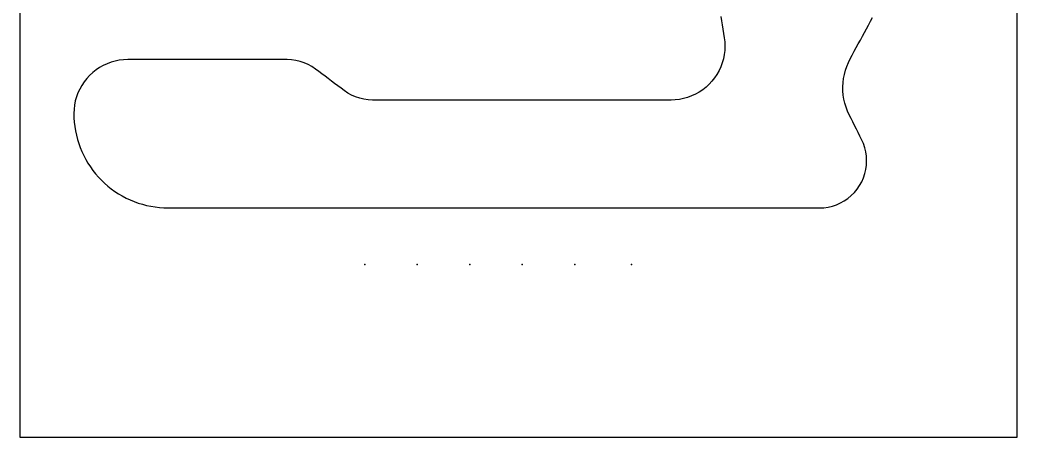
# Model space of a CAD drawing. Header units: millimetres. Extents: x 180000 to 328000, y 0 to 160000.
# Drawn here: x 180000 to 328000, y 0 to 61887 of the extents above; entities that cross this region are included whole.
import ezdxf

# ---------------------------------------------------------------- set-up
doc = ezdxf.new("R2010")
doc.units = ezdxf.units.MM
for name, color, linetype in [('CVS2_GUIDES', 2, 'Continuous'), ('FLOOR', 8, 'Continuous'), ('LOWER', 4, 'Continuous'), ('MIDDLE', 30, 'Continuous')]:
    doc.layers.add(name, color=color, linetype=linetype)

msp = doc.modelspace()

# ---------------------------------------------------------------- linework, layer by layer
at = {"layer": 'CVS2_GUIDES'}
for p in [(231197, 25600, 470), (238983, 25600, 470), (246768, 25600, 470), (254554, 25600, 470), (262340, 25600, 470), (270775, 25600, 470)]:
    msp.add_point(p, dxfattribs=at)
at = {"layer": 'FLOOR'}
msp.add_lwpolyline([(180000, 0), (328000, 0), (328000, 160000), (180000, 160000)], close=True, dxfattribs=at)
at = {"layer": 'LOWER'}
for p, q in [((306248, 61689, 350), (306550, 62246, 350)), ((305645, 60575, 350), (305947, 61132, 350)), ((305947, 61132, 350), (306248, 61689, 350)), ((304740, 58905, 350), (305042, 59462, 350)), ((305042, 59462, 350), (305343, 60018, 350)), ((305343, 60018, 350), (305645, 60575, 350)), ((303835, 57234, 350), (304137, 57791, 350)), ((304137, 57791, 350), (304438, 58348, 350)), ((304438, 58348, 350), (304740, 58905, 350)), ((303232, 56120, 350), (303533, 56677, 350)), ((303533, 56677, 350), (303835, 57234, 350)), ((191820, 54821, 350), (191298, 54472, 350)), ((192368, 55128, 350), (191820, 54821, 350)), ((192939, 55391, 350), (192368, 55128, 350)), ((193528, 55608, 350), (192939, 55391, 350)), ((194132, 55779, 350), (193528, 55608, 350)), ((194749, 55902, 350), (194132, 55779, 350)), ((195372, 55975, 350), (194749, 55902, 350)), ((196000, 56000, 350), (195372, 55975, 350)), ((196640, 56000, 350), (196000, 56000, 350)), ((197279, 56000, 350), (196640, 56000, 350)), ((197919, 56000, 350), (197279, 56000, 350)), ((198559, 56000, 350), (197919, 56000, 350)), ((199198, 56000, 350), (198559, 56000, 350)), ((199838, 56000, 350), (199198, 56000, 350)), ((200477, 56000, 350), (199838, 56000, 350)), ((201117, 56000, 350), (200477, 56000, 350)), ((201757, 56000, 350), (201117, 56000, 350)), ((202396, 56000, 350), (201757, 56000, 350)), ((203036, 56000, 350), (202396, 56000, 350)), ((203676, 56000, 350), (203036, 56000, 350)), ((204315, 56000, 350), (203676, 56000, 350)), ((204955, 56000, 350), (204315, 56000, 350)), ((205595, 56000, 350), (204955, 56000, 350)), ((206234, 56000, 350), (205595, 56000, 350)), ((206874, 56000, 350), (206234, 56000, 350)), ((207514, 56000, 350), (206874, 56000, 350)), ((208153, 56000, 350), (207514, 56000, 350)), ((208793, 56000, 350), (208153, 56000, 350)), ((209432, 56000, 350), (208793, 56000, 350)), ((210072, 56000, 350), (209432, 56000, 350)), ((210712, 56000, 350), (210072, 56000, 350)), ((211351, 56000, 350), (210712, 56000, 350)), ((211991, 56000, 350), (211351, 56000, 350)), ((212631, 56000, 350), (211991, 56000, 350)), ((213270, 56000, 350), (212631, 56000, 350)), ((213910, 56000, 350), (213270, 56000, 350)), ((214550, 56000, 350), (213910, 56000, 350)), ((215189, 56000, 350), (214550, 56000, 350)), ((215829, 56000, 350), (215189, 56000, 350)), ((216468, 56000, 350), (215829, 56000, 350)), ((217108, 56000, 350), (216468, 56000, 350)), ((217748, 56000, 350), (217108, 56000, 350)), ((218387, 56000, 350), (217748, 56000, 350)), ((219027, 56000, 350), (218387, 56000, 350)), ((219667, 56000, 350), (219027, 56000, 350)), ((220309, 55970, 350), (219667, 56000, 350)), ((220946, 55882, 350), (220309, 55970, 350)), ((221573, 55735, 350), (220946, 55882, 350)), ((222183, 55532, 350), (221573, 55735, 350)), ((222772, 55273, 350), (222183, 55532, 350)), ((223335, 54962, 350), (222772, 55273, 350)), ((223867, 54600, 350), (223335, 54962, 350)), ((302523, 54413, 350), (302720, 54998, 350)), ((302720, 54998, 350), (302957, 55568, 350)), ((302957, 55568, 350), (303232, 56120, 350)), ((190343, 53657, 350), (189917, 53196, 350)), ((190804, 54083, 350), (190343, 53657, 350)), ((191298, 54472, 350), (190804, 54083, 350)), ((224341, 54244, 350), (223867, 54600, 350)), ((224815, 53889, 350), (224341, 54244, 350)), ((225289, 53533, 350), (224815, 53889, 350)), ((225763, 53178, 350), (225289, 53533, 350)), ((302251, 53210, 350), (302367, 53816, 350)), ((302367, 53816, 350), (302523, 54413, 350)), ((189179, 52180, 350), (188872, 51632, 350)), ((189528, 52702, 350), (189179, 52180, 350)), ((189917, 53196, 350), (189528, 52702, 350)), ((226237, 52822, 350), (225763, 53178, 350)), ((226711, 52467, 350), (226237, 52822, 350)), ((227185, 52111, 350), (226711, 52467, 350)), ((227659, 51756, 350), (227185, 52111, 350)), ((302147, 51981, 350), (302178, 52597, 350)), ((302158, 51364, 350), (302147, 51981, 350)), ((302178, 52597, 350), (302251, 53210, 350)), ((188392, 50472, 350), (188221, 49868, 350)), ((188609, 51061, 350), (188392, 50472, 350)), ((188872, 51632, 350), (188609, 51061, 350)), ((228133, 51400, 350), (227659, 51756, 350)), ((228665, 51038, 350), (228133, 51400, 350)), ((229228, 50727, 350), (228665, 51038, 350)), ((229817, 50468, 350), (229228, 50727, 350)), ((230427, 50265, 350), (229817, 50468, 350)), ((302211, 50749, 350), (302158, 51364, 350)), ((302306, 50140, 350), (302211, 50749, 350)), ((188098, 49251, 350), (188025, 48628, 350)), ((188221, 49868, 350), (188098, 49251, 350)), ((231054, 50118, 350), (230427, 50265, 350)), ((231691, 50030, 350), (231054, 50118, 350)), ((232333, 50000, 350), (231691, 50030, 350)), ((232975, 50000, 351), (232333, 50000, 350)), ((233618, 50000, 353), (232975, 50000, 351)), ((234260, 50000, 356), (233618, 50000, 353)), ((234902, 50000, 360), (234260, 50000, 356)), ((235544, 50000, 366), (234902, 50000, 360)), ((236186, 50000, 372), (235544, 50000, 366)), ((236828, 50000, 380), (236186, 50000, 372)), ((237470, 50000, 390), (236828, 50000, 380)), ((238112, 50000, 400), (237470, 50000, 390)), ((238754, 50000, 412), (238112, 50000, 400)), ((239396, 50000, 424), (238754, 50000, 412)), ((240038, 50000, 438), (239396, 50000, 424)), ((240681, 50000, 453), (240038, 50000, 438)), ((241323, 50000, 469), (240681, 50000, 453)), ((241965, 50000, 486), (241323, 50000, 469)), ((242607, 50000, 504), (241965, 50000, 486)), ((243249, 50000, 524), (242607, 50000, 504)), ((243891, 50000, 544), (243249, 50000, 524)), ((244533, 50000, 565), (243891, 50000, 544)), ((245175, 50000, 588), (244533, 50000, 565)), ((245817, 50000, 611), (245175, 50000, 588)), ((246459, 50000, 636), (245817, 50000, 611)), ((247101, 50000, 661), (246459, 50000, 636)), ((247744, 50000, 687), (247101, 50000, 661)), ((248386, 50000, 715), (247744, 50000, 687)), ((249028, 50000, 743), (248386, 50000, 715)), ((249670, 50000, 772), (249028, 50000, 743)), ((250312, 50000, 802), (249670, 50000, 772)), ((250954, 50000, 834), (250312, 50000, 802)), ((251596, 50000, 866), (250954, 50000, 834)), ((252238, 50000, 898), (251596, 50000, 866)), ((252880, 50000, 932), (252238, 50000, 898)), ((253522, 50000, 967), (252880, 50000, 932)), ((254164, 50000, 1002), (253522, 50000, 967)), ((254807, 50000, 1039), (254164, 50000, 1002)), ((255449, 50000, 1076), (254807, 50000, 1039)), ((256091, 50000, 1114), (255449, 50000, 1076)), ((256733, 50000, 1153), (256091, 50000, 1114)), ((257375, 50000, 1192), (256733, 50000, 1153)), ((258017, 50000, 1232), (257375, 50000, 1192)), ((258659, 50000, 1274), (258017, 50000, 1232)), ((259301, 50000, 1315), (258659, 50000, 1274)), ((259943, 50000, 1358), (259301, 50000, 1315)), ((260585, 50000, 1401), (259943, 50000, 1358)), ((261228, 50000, 1445), (260585, 50000, 1401)), ((261870, 50000, 1490), (261228, 50000, 1445)), ((262512, 50000, 1535), (261870, 50000, 1490)), ((263154, 50000, 1581), (262512, 50000, 1535)), ((263796, 50000, 1628), (263154, 50000, 1581)), ((264438, 50000, 1675), (263796, 50000, 1628)), ((265080, 50000, 1723), (264438, 50000, 1675)), ((265722, 50000, 1772), (265080, 50000, 1723)), ((266364, 50000, 1821), (265722, 50000, 1772)), ((267006, 50000, 1871), (266364, 50000, 1821)), ((267648, 50000, 1921), (267006, 50000, 1871)), ((268291, 50000, 1972), (267648, 50000, 1921)), ((268933, 50000, 2024), (268291, 50000, 1972)), ((269575, 50000, 2076), (268933, 50000, 2024)), ((270217, 50000, 2129), (269575, 50000, 2076)), ((270859, 50000, 2182), (270217, 50000, 2129)), ((271501, 50000, 2235), (270859, 50000, 2182)), ((272143, 50000, 2290), (271501, 50000, 2235)), ((272785, 50000, 2344), (272143, 50000, 2290)), ((273427, 50000, 2399), (272785, 50000, 2344)), ((302443, 49538, 350), (302306, 50140, 350)), ((302621, 48947, 350), (302443, 49538, 350)), ((302839, 48370, 350), (302621, 48947, 350)), ((188025, 48628, 350), (188000, 48000, 350)), ((188000, 48000, 350), (188015, 47353, 350)), ((303096, 47809, 350), (302839, 48370, 350)), ((303358, 47283, 350), (303096, 47809, 350)), ((188015, 47353, 350), (188060, 46708, 350)), ((188060, 46708, 350), (188134, 46066, 350)), ((188134, 46066, 350), (188238, 45428, 350)), ((303621, 46758, 350), (303358, 47283, 350)), ((303884, 46232, 350), (303621, 46758, 350)), ((304147, 45707, 350), (303884, 46232, 350)), ((188238, 45428, 350), (188372, 44795, 350)), ((188372, 44795, 350), (188534, 44169, 350)), ((304409, 45181, 350), (304147, 45707, 350)), ((304672, 44656, 350), (304409, 45181, 350)), ((304935, 44130, 350), (304672, 44656, 350)), ((188534, 44169, 350), (188726, 43551, 350)), ((188726, 43551, 350), (188945, 42943, 350)), ((188945, 42943, 350), (189193, 42345, 350)), ((305197, 43539, 350), (304935, 44130, 350)), ((305404, 42926, 350), (305197, 43539, 350)), ((305553, 42296, 350), (305404, 42926, 350)), ((189193, 42345, 350), (189468, 41760, 350)), ((189468, 41760, 350), (189769, 41188, 350)), ((305643, 41655, 350), (305553, 42296, 350)), ((305674, 41009, 350), (305643, 41655, 350)), ((189769, 41188, 350), (190097, 40630, 350)), ((190097, 40630, 350), (190450, 40088, 350)), ((190450, 40088, 350), (190828, 39563, 350)), ((305556, 39721, 350), (305645, 40362, 350)), ((305645, 40362, 350), (305674, 41009, 350)), ((190828, 39563, 350), (191229, 39056, 350)), ((191229, 39056, 350), (191654, 38568, 350)), ((191654, 38568, 350), (192101, 38101, 350)), ((305204, 38478, 350), (305409, 39091, 350)), ((305409, 39091, 350), (305556, 39721, 350)), ((192101, 38101, 350), (192568, 37654, 350)), ((192568, 37654, 350), (193056, 37229, 350)), ((193056, 37229, 350), (193563, 36828, 350)), ((304263, 36786, 350), (304628, 37320, 350)), ((304628, 37320, 350), (304943, 37885, 350)), ((304943, 37885, 350), (305204, 38478, 350)), ((193563, 36828, 350), (194088, 36450, 350)), ((194088, 36450, 350), (194630, 36097, 350)), ((194630, 36097, 350), (195188, 35769, 350)), ((195188, 35769, 350), (195760, 35468, 350)), ((302895, 35416, 350), (303393, 35830, 350)), ((303393, 35830, 350), (303850, 36288, 350)), ((303850, 36288, 350), (304263, 36786, 350)), ((195760, 35468, 350), (196345, 35193, 350)), ((196345, 35193, 350), (196943, 34945, 350)), ((196943, 34945, 350), (197551, 34726, 350)), ((197551, 34726, 350), (198169, 34534, 350)), ((198169, 34534, 350), (198795, 34372, 350)), ((198795, 34372, 350), (199428, 34238, 350)), ((199428, 34238, 350), (200066, 34134, 350)), ((200066, 34134, 350), (200708, 34060, 350)), ((200708, 34060, 350), (201353, 34015, 350)), ((299320, 34030, 350), (299961, 34119, 350)), ((299961, 34119, 350), (300591, 34268, 350)), ((300591, 34268, 350), (301204, 34473, 350)), ((301204, 34473, 350), (301796, 34735, 350)), ((301796, 34735, 350), (302361, 35050, 350)), ((302361, 35050, 350), (302895, 35416, 350)), ((201353, 34015, 350), (202000, 34000, 350)), ((202000, 34000, 350), (202649, 34000, 350)), ((202649, 34000, 350), (203298, 34000, 350)), ((203298, 34000, 350), (203946, 34000, 350)), ((203946, 34000, 350), (204595, 34000, 350)), ((204595, 34000, 350), (205244, 34000, 350)), ((205244, 34000, 350), (205893, 34000, 350)), ((205893, 34000, 350), (206542, 34000, 350)), ((206542, 34000, 350), (207191, 34000, 350)), ((207191, 34000, 350), (207839, 34000, 350)), ((207839, 34000, 350), (208488, 34000, 350)), ((208488, 34000, 350), (209137, 34000, 350)), ((209137, 34000, 350), (209786, 34000, 350)), ((209786, 34000, 350), (210435, 34000, 350)), ((210435, 34000, 350), (211083, 34000, 350)), ((211083, 34000, 350), (211732, 34000, 350)), ((211732, 34000, 350), (212381, 34000, 350)), ((212381, 34000, 350), (213030, 34000, 350)), ((213030, 34000, 350), (213679, 34000, 350)), ((213679, 34000, 350), (214328, 34000, 350)), ((214328, 34000, 350), (214976, 34000, 350)), ((214976, 34000, 350), (215625, 34000, 350)), ((215625, 34000, 350), (216274, 34000, 350)), ((216274, 34000, 350), (216923, 34000, 350)), ((216923, 34000, 350), (217572, 34000, 350)), ((217572, 34000, 350), (218220, 34000, 350)), ((218220, 34000, 350), (218869, 34000, 350)), ((218869, 34000, 350), (219518, 34000, 350)), ((219518, 34000, 350), (220167, 34000, 350)), ((220167, 34000, 350), (220816, 34000, 350)), ((220816, 34000, 350), (221465, 34000, 350)), ((221465, 34000, 350), (222113, 34000, 350)), ((222113, 34000, 350), (222762, 34000, 350)), ((222762, 34000, 350), (223411, 34000, 350)), ((223411, 34000, 350), (224060, 34000, 350)), ((224060, 34000, 350), (224709, 34000, 350)), ((224709, 34000, 350), (225357, 34000, 350)), ((225357, 34000, 350), (226006, 34000, 350)), ((226006, 34000, 350), (226655, 34000, 350)), ((226655, 34000, 350), (227304, 34000, 350)), ((227304, 34000, 350), (227953, 34000, 350)), ((227953, 34000, 350), (228602, 34000, 350)), ((228602, 34000, 350), (229250, 34000, 350)), ((229250, 34000, 350), (229899, 34000, 350)), ((229899, 34000, 350), (230548, 34000, 350)), ((230548, 34000, 350), (231197, 34000, 350)), ((231197, 34000, 350), (231846, 34000, 350)), ((231846, 34000, 350), (232494, 34000, 350)), ((232494, 34000, 350), (233143, 34000, 350)), ((233143, 34000, 350), (233792, 34000, 350)), ((233792, 34000, 350), (234441, 34000, 350)), ((234441, 34000, 350), (235090, 34000, 350)), ((235090, 34000, 350), (235738, 34000, 350)), ((235738, 34000, 350), (236387, 34000, 350)), ((236387, 34000, 350), (237036, 34000, 350)), ((237036, 34000, 350), (237685, 34000, 350)), ((237685, 34000, 350), (238334, 34000, 350)), ((238334, 34000, 350), (238983, 34000, 350)), ((238983, 34000, 350), (239631, 34000, 350)), ((239631, 34000, 350), (240280, 34000, 350)), ((240280, 34000, 350), (240929, 34000, 350)), ((240929, 34000, 350), (241578, 34000, 350)), ((241578, 34000, 350), (242227, 34000, 350)), ((242227, 34000, 350), (242875, 34000, 350)), ((242875, 34000, 350), (243524, 34000, 350)), ((243524, 34000, 350), (244173, 34000, 350)), ((244173, 34000, 350), (244822, 34000, 350)), ((244822, 34000, 350), (245471, 34000, 350)), ((245471, 34000, 350), (246120, 34000, 350)), ((246120, 34000, 350), (246768, 34000, 350)), ((246768, 34000, 350), (247417, 34000, 350)), ((247417, 34000, 350), (248066, 34000, 350)), ((248066, 34000, 350), (248715, 34000, 350)), ((248715, 34000, 350), (249364, 34000, 350)), ((249364, 34000, 350), (250012, 34000, 350)), ((250012, 34000, 350), (250661, 34000, 350)), ((250661, 34000, 350), (251310, 34000, 350)), ((251310, 34000, 350), (251959, 34000, 350)), ((251959, 34000, 350), (252608, 34000, 350)), ((252608, 34000, 350), (253257, 34000, 350)), ((253257, 34000, 350), (253905, 34000, 350)), ((253905, 34000, 350), (254554, 34000, 350)), ((254554, 34000, 350), (255203, 34000, 350)), ((255203, 34000, 350), (255852, 34000, 350)), ((255852, 34000, 350), (256501, 34000, 350)), ((256501, 34000, 350), (257149, 34000, 350)), ((257149, 34000, 350), (257798, 34000, 350)), ((257798, 34000, 350), (258447, 34000, 350)), ((258447, 34000, 350), (259096, 34000, 350)), ((259096, 34000, 350), (259745, 34000, 350)), ((259745, 34000, 350), (260394, 34000, 350)), ((260394, 34000, 350), (261042, 34000, 350)), ((261042, 34000, 350), (261691, 34000, 350)), ((261691, 34000, 350), (262340, 34000, 350)), ((262340, 34000, 350), (262989, 34000, 350)), ((262989, 34000, 350), (263638, 34000, 350)), ((263638, 34000, 350), (264286, 34000, 350)), ((264286, 34000, 350), (264935, 34000, 350)), ((264935, 34000, 350), (265584, 34000, 350)), ((265584, 34000, 350), (266233, 34000, 350)), ((266233, 34000, 350), (266882, 34000, 350)), ((266882, 34000, 350), (267531, 34000, 350)), ((267531, 34000, 350), (268179, 34000, 350)), ((268179, 34000, 350), (268828, 34000, 350)), ((268828, 34000, 350), (269477, 34000, 350)), ((269477, 34000, 350), (270126, 34000, 350)), ((270126, 34000, 350), (270775, 34000, 350)), ((270775, 34000, 350), (271423, 34000, 350)), ((271423, 34000, 350), (272072, 34000, 350)), ((272072, 34000, 350), (272721, 34000, 350)), ((272721, 34000, 350), (273370, 34000, 350)), ((273370, 34000, 350), (274019, 34000, 350)), ((274019, 34000, 350), (274668, 34000, 350)), ((274668, 34000, 350), (275316, 34000, 350)), ((275316, 34000, 350), (275965, 34000, 350)), ((275965, 34000, 350), (276614, 34000, 350)), ((276614, 34000, 350), (277263, 34000, 350)), ((277263, 34000, 350), (277912, 34000, 350)), ((277912, 34000, 350), (278560, 34000, 350)), ((278560, 34000, 350), (279209, 34000, 350)), ((279209, 34000, 350), (279858, 34000, 350)), ((279858, 34000, 350), (280507, 34000, 350)), ((280507, 34000, 350), (281156, 34000, 350)), ((281156, 34000, 350), (281805, 34000, 350)), ((281805, 34000, 350), (282453, 34000, 350)), ((282453, 34000, 350), (283102, 34000, 350)), ((283102, 34000, 350), (283751, 34000, 350)), ((283751, 34000, 350), (284400, 34000, 350)), ((284400, 34000, 350), (285049, 34000, 350)), ((285049, 34000, 350), (285697, 34000, 350)), ((285697, 34000, 350), (286346, 34000, 350)), ((286346, 34000, 350), (286995, 34000, 350)), ((286995, 34000, 350), (287644, 34000, 350)), ((287644, 34000, 350), (288293, 34000, 350)), ((288293, 34000, 350), (288942, 34000, 350)), ((288942, 34000, 350), (289590, 34000, 350)), ((289590, 34000, 350), (290239, 34000, 350)), ((290239, 34000, 350), (290888, 34000, 350)), ((290888, 34000, 350), (291537, 34000, 350)), ((291537, 34000, 350), (292186, 34000, 350)), ((292186, 34000, 350), (292834, 34000, 350)), ((292834, 34000, 350), (293483, 34000, 350)), ((293483, 34000, 350), (294132, 34000, 350)), ((294132, 34000, 350), (294781, 34000, 350)), ((294781, 34000, 350), (295430, 34000, 350)), ((295430, 34000, 350), (296078, 34000, 350)), ((296078, 34000, 350), (296727, 34000, 350)), ((296727, 34000, 350), (297376, 34000, 350)), ((297376, 34000, 350), (298025, 34000, 350)), ((298025, 34000, 350), (298674, 34000, 350)), ((298674, 34000, 350), (299320, 34030, 350))]:
    msp.add_line(p, q, dxfattribs=at)
at = {"layer": 'MIDDLE'}
for p, q in [((284041, 62407, 4300), (284141, 61775, 4237)), ((284141, 61775, 4237), (284241, 61143, 4174)), ((284241, 61143, 4174), (284340, 60511, 4111)), ((284340, 60511, 4111), (284440, 59879, 4048)), ((284440, 59879, 4048), (284540, 59248, 3986)), ((284540, 59248, 3986), (284613, 58624, 3924)), ((284613, 58624, 3924), (284638, 57997, 3863)), ((284638, 57997, 3863), (284613, 57369, 3802)), ((284539, 56745, 3741), (284416, 56130, 3680)), ((284613, 57369, 3802), (284539, 56745, 3741)), ((284028, 54936, 3559), (283765, 54366, 3498)), ((284245, 55525, 3619), (284028, 54936, 3559)), ((284416, 56130, 3680), (284245, 55525, 3619)), ((283109, 53296, 3378), (282720, 52803, 3319)), ((283458, 53818, 3438), (283109, 53296, 3378)), ((283765, 54366, 3498), (283458, 53818, 3438)), ((281832, 51916, 3200), (281339, 51527, 3141)), ((282293, 52342, 3259), (281832, 51916, 3200)), ((282720, 52803, 3319), (282293, 52342, 3259)), ((279109, 50391, 2909), (278505, 50221, 2851)), ((279698, 50609, 2966), (279109, 50391, 2909)), ((280269, 50871, 3024), (279698, 50609, 2966)), ((280817, 51178, 3083), (280269, 50871, 3024)), ((281339, 51527, 3141), (280817, 51178, 3083)), ((274069, 50000, 2455), (273427, 50000, 2399)), ((274711, 50000, 2511), (274069, 50000, 2455)), ((275354, 50000, 2567), (274711, 50000, 2511)), ((275996, 50000, 2624), (275354, 50000, 2567)), ((276638, 50000, 2681), (275996, 50000, 2624)), ((277265, 50025, 2737), (276638, 50000, 2681)), ((277889, 50098, 2794), (277265, 50025, 2737)), ((278505, 50221, 2851), (277889, 50098, 2794))]:
    msp.add_line(p, q, dxfattribs=at)

doc.saveas('drawing.dxf')
